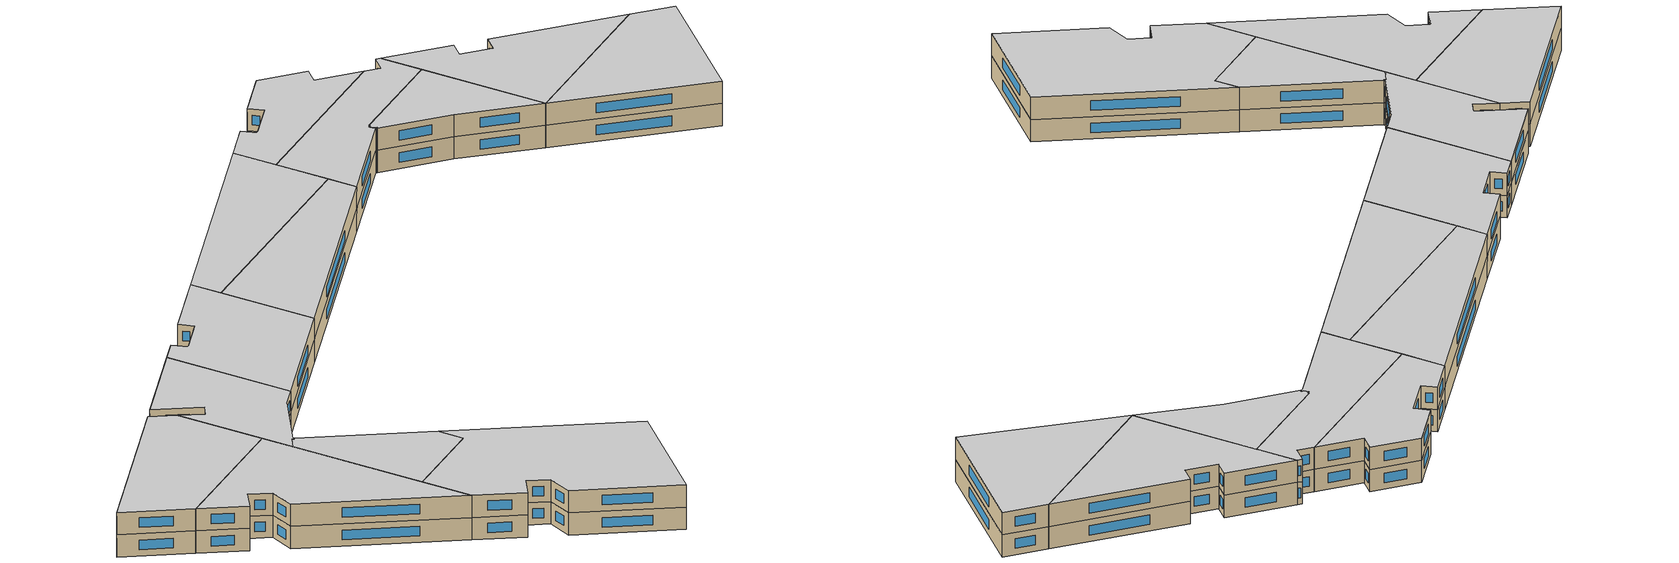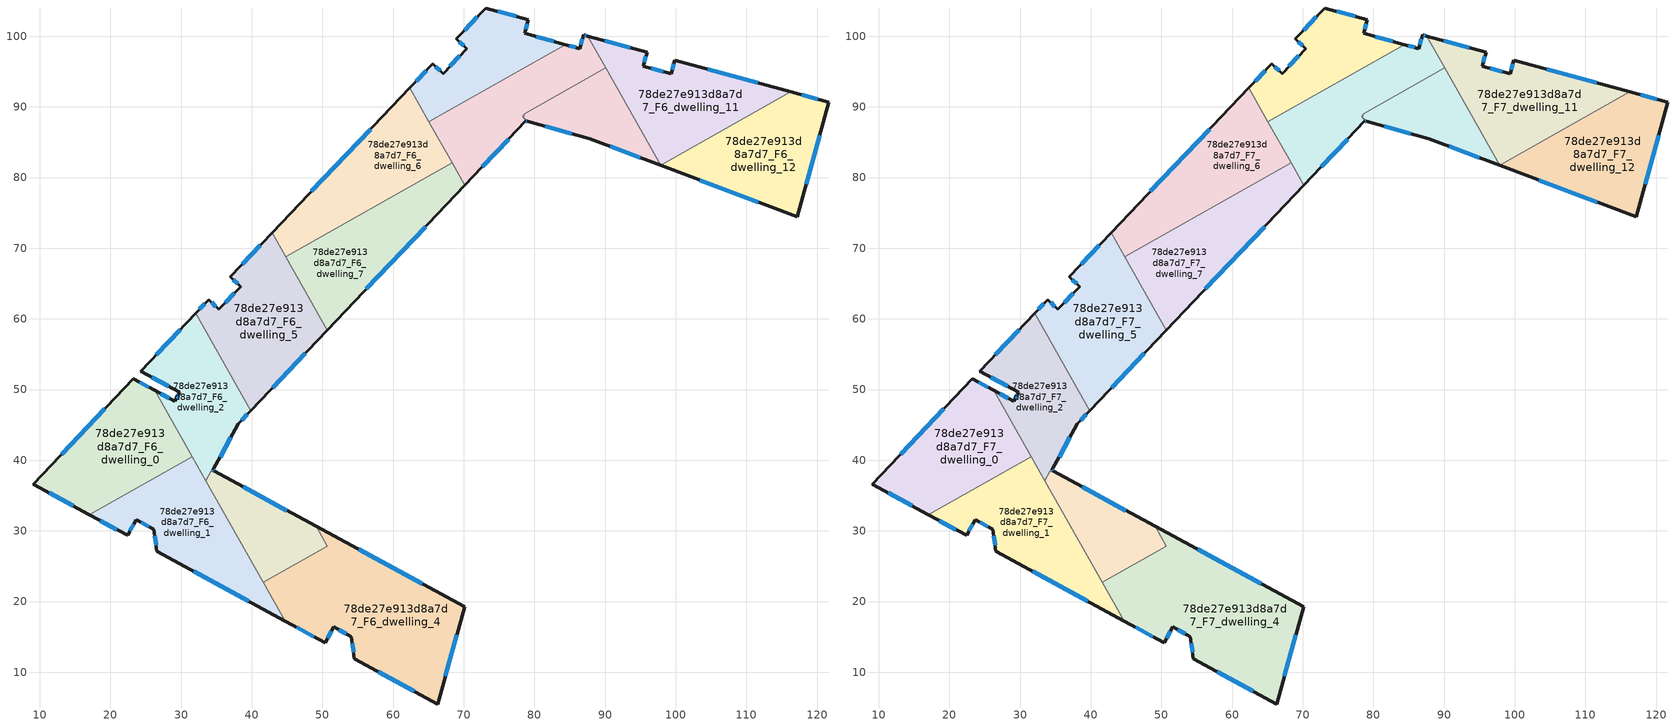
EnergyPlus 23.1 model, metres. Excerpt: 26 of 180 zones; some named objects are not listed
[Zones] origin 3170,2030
78de27e913d8a7d7_F6_dwelling_0
 floor to 78de27e913d8a7d7_F5_dwelling_0 (EU_floor_Construction): 26.29,49.87 31.58,40.51 17.02,32.28 9.08,36.6 23.26,51.52 z18
 wall outside (EU_wall_Construction): 26.29,49.87 23.26,51.52 9.08,36.6 17.02,32.28 z18:21
 wall to 78de27e913d8a7d7_F6_dwelling_1 (EU_wall_Construction): 17.02,32.28 31.58,40.51 z18:21
 wall to 78de27e913d8a7d7_F6_dwelling_2 (EU_wall_Construction): 31.58,40.51 26.29,49.87 z18:21
 window (EU_Window_Construction): 11.35,35.37 14.75,33.52 / 19.21,47.26 13.13,40.86 / 25.42,50.34 24.13,51.05 z18.86:20.14
78de27e913d8a7d7_F6_dwelling_1
 floor to 78de27e913d8a7d7_F5_dwelling_1 (EU_floor_Construction): 31.58,40.51 44.74,17.22 26.58,27.09 26.16,30.2 23.63,31.59 22.42,29.35 17.02,32.28 z18
 wall outside (EU_wall_Construction): 17.02,32.28 22.42,29.35 23.63,31.59 26.16,30.2 26.58,27.09 44.74,17.22 z18:21
 wall to 78de27e913d8a7d7_F6_dwelling_3 (EU_wall_Construction): 41.64,22.71 33.52,37.09 z18:21
 wall to 78de27e913d8a7d7_F6_dwelling_4 (EU_wall_Construction): 44.74,17.22 41.64,22.71 z18:21
 wall to 78de27e913d8a7d7_F6_dwelling_2 (EU_wall_Construction): 33.52,37.09 31.58,40.51 z18:21
 window (EU_Window_Construction): 18.57,31.45 20.88,30.19 / 31.77,24.27 39.56,20.04 / 26.28,29.31 26.46,27.98 / 24.35,31.19 25.44,30.59 / 22.77,29.99 23.29,30.95 z18.86:20.14
78de27e913d8a7d7_F6_dwelling_10
 floor to 78de27e913d8a7d7_F5_dwelling_10 (EU_floor_Construction): 90.08,95.51 97.87,81.73 87.84,85.51 78.97,87.97 79.09,88.09 78.72,88.19 78.33,88.69 78.59,88.84 78.5,88.96 z18
 wall outside (EU_wall_Construction): 78.97,87.97 87.84,85.51 97.87,81.73 z18:21
 wall to 78de27e913d8a7d7_F6_dwelling_9 (EU_wall_Construction): 90.08,95.51 78.5,88.96 78.59,88.84 78.33,88.69 78.72,88.19 79.09,88.09 78.97,87.97 z18:21
 wall to 78de27e913d8a7d7_F6_dwelling_11 (EU_wall_Construction): 97.87,81.73 90.08,95.51 z18:21
 window (EU_Window_Construction): 90.71,84.43 95.01,82.81 / 81.51,87.27 85.31,86.21 z18.86:20.14
78de27e913d8a7d7_F6_dwelling_11
 floor to 78de27e913d8a7d7_F5_dwelling_11 (EU_floor_Construction): 116.28,92.11 97.9,81.72 97.87,81.73 87.53,100.03 95.94,97.71 95.41,95.78 99.34,94.68 99.89,96.63 z18
 wall outside (EU_wall_Construction): 116.28,92.11 99.89,96.63 99.34,94.68 95.41,95.78 95.94,97.71 87.53,100.03 / 97.87,81.73 97.9,81.72 z18:21
 wall to 78de27e913d8a7d7_F6_dwelling_12 (EU_wall_Construction): 97.9,81.72 116.28,92.11 z18:21
 wall to 78de27e913d8a7d7_F6_dwelling_9 (EU_wall_Construction): 87.53,100.03 90.08,95.51 z18:21
 window (EU_Window_Construction): 111.6,93.4 104.57,95.34 / 93.54,98.38 89.93,99.37 / 95.56,96.33 95.79,97.16 / 98.22,95 96.53,95.46 / 99.73,96.07 99.5,95.24 z18.86:20.14
78de27e913d8a7d7_F6_dwelling_12
 floor to 78de27e913d8a7d7_F5_dwelling_12 (EU_floor_Construction): 121.66,90.63 117.21,74.44 97.9,81.72 116.28,92.11 z18
 wall outside (EU_wall_Construction): 97.9,81.72 117.21,74.44 121.66,90.63 116.28,92.11 z18:21
 window (EU_Window_Construction): 120.13,91.05 117.82,91.69 / 118.48,79.07 120.39,86.01 / 103.42,79.64 111.69,76.52 z18.86:20.14
78de27e913d8a7d7_F6_dwelling_2
 floor to 78de27e913d8a7d7_F5_dwelling_2 (EU_floor_Construction): 32.07,60.8 39.86,47.03 38.06,45.14 34.49,38.57 34.63,38.5 34.55,38.37 34.3,38.51 33.52,37.09 26.3,49.87 29.11,48.33 29.82,49.62 24.3,52.62 z18
 wall outside (EU_wall_Construction): 32.07,60.8 24.3,52.62 29.82,49.62 29.11,48.33 26.3,49.87 / 34.63,38.5 34.49,38.57 38.06,45.14 39.86,47.03 z18:21
 wall to 78de27e913d8a7d7_F6_dwelling_5 (EU_wall_Construction): 39.86,47.03 32.07,60.8 z18:21
 wall to 78de27e913d8a7d7_F6_dwelling_3 (EU_wall_Construction): 33.52,37.09 34.3,38.51 34.55,38.37 34.63,38.5 z18:21
 window (EU_Window_Construction): 28.31,48.77 27.1,49.43 / 29.61,49.25 29.31,48.7 / 25.87,51.76 28.24,50.47 / 29.85,58.46 26.52,54.95 / 38.57,45.68 39.34,46.49 / 35.51,40.45 37.04,43.26 / 34.59,38.52 34.53,38.55 z18.86:20.14
78de27e913d8a7d7_F6_dwelling_3
 floor to 78de27e913d8a7d7_F5_dwelling_3 (EU_floor_Construction): 49.13,30.62 50.7,27.84 41.64,22.71 33.52,37.09 34.3,38.51 34.55,38.37 34.63,38.5 z18
 wall outside (EU_wall_Construction): 49.13,30.62 34.63,38.5 z18:21
 wall to 78de27e913d8a7d7_F6_dwelling_4 (EU_wall_Construction): 41.64,22.71 50.7,27.84 49.13,30.62 z18:21
 window (EU_Window_Construction): 44.99,32.87 38.77,36.25 z18.86:20.14
78de27e913d8a7d7_F6_dwelling_4
 floor to 78de27e913d8a7d7_F5_dwelling_4 (EU_floor_Construction): 70.12,19.22 66.34,5.49 54.54,11.9 54.12,15.01 51.59,16.4 50.38,14.16 44.74,17.22 41.64,22.71 50.7,27.84 49.13,30.62 z18
 wall outside (EU_wall_Construction): 44.74,17.22 50.38,14.16 51.59,16.4 54.12,15.01 54.54,11.9 66.34,5.49 70.12,19.22 49.13,30.62 z18:21
 window (EU_Window_Construction): 50.72,14.8 51.24,15.76 / 46.35,16.35 48.77,15.04 / 64.12,22.48 55.13,27.37 / 67.42,9.42 69.04,15.3 / 57.91,10.07 62.97,7.33 / 54.24,14.12 54.42,12.79 / 52.31,16 53.39,15.41 z18.86:20.14
78de27e913d8a7d7_F6_dwelling_5
 floor to 78de27e913d8a7d7_F5_dwelling_5 (EU_floor_Construction): 42.88,72.17 50.67,58.4 39.86,47.03 32.07,60.8 33.9,62.72 35.35,61.33 38.42,64.58 36.98,65.96 z18
 wall outside (EU_wall_Construction): 42.88,72.17 36.98,65.96 38.42,64.58 35.35,61.33 33.9,62.72 32.07,60.8 / 39.86,47.03 50.67,58.4 z18:21
 wall to 78de27e913d8a7d7_F6_dwelling_7 (EU_wall_Construction): 50.67,58.4 44.8,68.78 z18:21
 wall to 78de27e913d8a7d7_F6_dwelling_6 (EU_wall_Construction): 44.8,68.78 42.88,72.17 z18:21
 window (EU_Window_Construction): 37.39,65.56 38.01,64.97 / 41.19,70.39 38.66,67.73 / 42.94,50.28 47.58,55.15 / 33.38,62.17 32.59,61.34 / 34.94,61.73 34.31,62.32 / 37.55,63.65 36.23,62.26 z18.86:20.14
78de27e913d8a7d7_F6_dwelling_6
 floor to 78de27e913d8a7d7_F5_dwelling_6 (EU_floor_Construction): 62.38,92.69 68.36,82.11 44.8,68.78 42.88,72.17 z18
 wall outside (EU_wall_Construction): 62.38,92.69 42.88,72.17 z18:21
 wall to 78de27e913d8a7d7_F6_dwelling_7 (EU_wall_Construction): 44.8,68.78 68.36,82.11 z18:21
 wall to 78de27e913d8a7d7_F6_dwelling_9 (EU_wall_Construction): 68.36,82.11 65.08,87.91 z18:21
 wall to 78de27e913d8a7d7_F6_dwelling_8 (EU_wall_Construction): 65.08,87.91 62.38,92.69 z18:21
 window (EU_Window_Construction): 56.81,86.83 48.45,78.03 z18.86:20.14
78de27e913d8a7d7_F6_dwelling_7
 floor to 78de27e913d8a7d7_F5_dwelling_7 (EU_floor_Construction): 68.36,82.11 70.17,78.92 50.67,58.4 44.8,68.78 z18
 wall outside (EU_wall_Construction): 50.67,58.4 70.17,78.92 z18:21
 wall to 78de27e913d8a7d7_F6_dwelling_9 (EU_wall_Construction): 70.17,78.92 68.36,82.11 z18:21
 window (EU_Window_Construction): 56.24,64.26 64.59,73.05 z18.86:20.14
78de27e913d8a7d7_F6_dwelling_8
 floor to 78de27e913d8a7d7_F5_dwelling_8 (EU_floor_Construction): 84.38,98.82 65.08,87.91 62.38,92.69 65.62,96.1 67.08,94.73 70.43,98.24 68.97,99.62 73.13,104 79.13,102.34 78.61,100.41 z18
 wall outside (EU_wall_Construction): 84.38,98.82 78.61,100.41 79.13,102.34 73.13,104 68.97,99.62 70.43,98.24 67.08,94.73 65.62,96.1 62.38,92.69 z18:21
 wall to 78de27e913d8a7d7_F6_dwelling_9 (EU_wall_Construction): 65.08,87.91 84.38,98.82 z18:21
 window (EU_Window_Construction): 69.47,97.24 68.04,95.73 / 69.39,99.23 70.01,98.64 / 71.94,102.75 70.16,100.87 / 77.41,102.81 74.84,103.52 / 78.76,100.96 78.98,101.79 / 82.73,99.27 80.26,99.95 / 64.7,95.13 63.31,93.66 / 66.67,95.12 66.04,95.71 z18.86:20.14
78de27e913d8a7d7_F6_dwelling_9
 floor to 78de27e913d8a7d7_F5_dwelling_9 (EU_floor_Construction): 87.53,100.03 90.08,95.51 78.5,88.96 78.59,88.84 78.33,88.69 78.72,88.19 79.09,88.09 78.97,87.97 78.81,88.01 70.17,78.92 65.08,87.91 84.38,98.82 86.41,98.26 86.96,100.19 z18
 wall outside (EU_wall_Construction): 70.17,78.92 78.81,88.01 78.97,87.97 / 87.53,100.03 86.96,100.19 86.41,98.26 84.38,98.82 z18:21
 window (EU_Window_Construction): 72.64,81.51 76.34,85.41 / 85.83,98.42 84.96,98.66 / 86.8,99.64 86.57,98.81 / 87.36,100.08 87.12,100.14 / 78.86,88 78.93,87.98 z18.86:20.14
78de27e913d8a7d7_F7_dwelling_0
 floor to 78de27e913d8a7d7_F6_dwelling_0 (EU_floor_Construction): 26.29,49.87 31.58,40.51 17.02,32.28 9.08,36.6 23.26,51.52 z21
 wall outside (EU_wall_Construction): 26.29,49.87 23.26,51.52 9.08,36.6 17.02,32.28 z21:24
 wall to 78de27e913d8a7d7_F7_dwelling_1 (EU_wall_Construction): 17.02,32.28 31.58,40.51 z21:24
 wall to 78de27e913d8a7d7_F7_dwelling_2 (EU_wall_Construction): 31.58,40.51 26.29,49.87 z21:24
 window (EU_Window_Construction): 11.35,35.37 14.75,33.52 / 19.21,47.26 13.13,40.86 / 25.42,50.34 24.13,51.05 z21.86:23.14
 ceiling to 78de27e913d8a7d7_F8_dwelling_0 (EU_floor_Construction): 31.58,40.51 26.29,49.87 23.26,51.52 9.08,36.6 17.02,32.28 z24
78de27e913d8a7d7_F7_dwelling_1
 floor to 78de27e913d8a7d7_F6_dwelling_1 (EU_floor_Construction): 31.58,40.51 44.74,17.22 26.58,27.09 26.16,30.2 23.63,31.59 22.42,29.35 17.02,32.28 z21
 wall outside (EU_wall_Construction): 17.02,32.28 22.42,29.35 23.63,31.59 26.16,30.2 26.58,27.09 44.74,17.22 z21:24
 wall to 78de27e913d8a7d7_F7_dwelling_3 (EU_wall_Construction): 41.64,22.71 33.52,37.09 z21:24
 wall to 78de27e913d8a7d7_F7_dwelling_4 (EU_wall_Construction): 44.74,17.22 41.64,22.71 z21:24
 wall to 78de27e913d8a7d7_F7_dwelling_2 (EU_wall_Construction): 33.52,37.09 31.58,40.51 z21:24
 window (EU_Window_Construction): 18.57,31.45 20.88,30.19 / 31.77,24.27 39.56,20.04 / 26.28,29.31 26.46,27.98 / 24.35,31.19 25.44,30.59 / 22.77,29.99 23.29,30.95 z21.86:23.14
 ceiling to 78de27e913d8a7d7_F8_dwelling_1 (EU_floor_Construction): 44.74,17.22 31.58,40.51 17.02,32.28 22.42,29.35 23.63,31.59 26.16,30.2 26.58,27.09 z24
78de27e913d8a7d7_F7_dwelling_10
 floor to 78de27e913d8a7d7_F6_dwelling_10 (EU_floor_Construction): 90.08,95.51 97.87,81.73 87.84,85.51 78.97,87.97 79.09,88.09 78.72,88.19 78.33,88.69 78.59,88.84 78.5,88.96 z21
 wall outside (EU_wall_Construction): 78.97,87.97 87.84,85.51 97.87,81.73 z21:24
 wall to 78de27e913d8a7d7_F7_dwelling_9 (EU_wall_Construction): 90.08,95.51 78.5,88.96 78.59,88.84 78.33,88.69 78.72,88.19 79.09,88.09 78.97,87.97 z21:24
 wall to 78de27e913d8a7d7_F7_dwelling_11 (EU_wall_Construction): 97.87,81.73 90.08,95.51 z21:24
 window (EU_Window_Construction): 90.71,84.43 95.01,82.81 / 81.51,87.27 85.31,86.21 z21.86:23.14
 ceiling to 78de27e913d8a7d7_F8_dwelling_10 (EU_floor_Construction): 97.87,81.73 90.08,95.51 78.5,88.96 78.59,88.84 78.33,88.69 78.72,88.19 79.09,88.09 78.97,87.97 87.84,85.51 z24
78de27e913d8a7d7_F7_dwelling_11
 floor to 78de27e913d8a7d7_F6_dwelling_11 (EU_floor_Construction): 116.28,92.11 97.9,81.72 97.87,81.73 87.53,100.03 95.94,97.71 95.41,95.78 99.34,94.68 99.89,96.63 z21
 wall outside (EU_wall_Construction): 116.28,92.11 99.89,96.63 99.34,94.68 95.41,95.78 95.94,97.71 87.53,100.03 / 97.87,81.73 97.9,81.72 z21:24
 wall to 78de27e913d8a7d7_F7_dwelling_12 (EU_wall_Construction): 97.9,81.72 116.28,92.11 z21:24
 wall to 78de27e913d8a7d7_F7_dwelling_9 (EU_wall_Construction): 87.53,100.03 90.08,95.51 z21:24
 window (EU_Window_Construction): 111.6,93.4 104.57,95.34 / 93.54,98.38 89.93,99.37 / 95.56,96.33 95.79,97.16 / 98.22,95 96.53,95.46 / 99.73,96.07 99.5,95.24 z21.86:23.14
 ceiling to 78de27e913d8a7d7_F8_dwelling_11 (EU_floor_Construction): 116.28,92.11 99.89,96.63 99.34,94.68 95.41,95.78 95.94,97.71 87.53,100.03 97.87,81.73 97.9,81.72 z24
78de27e913d8a7d7_F7_dwelling_12
 floor to 78de27e913d8a7d7_F6_dwelling_12 (EU_floor_Construction): 121.66,90.63 117.21,74.44 97.9,81.72 116.28,92.11 z21
 wall outside (EU_wall_Construction): 97.9,81.72 117.21,74.44 121.66,90.63 116.28,92.11 z21:24
 window (EU_Window_Construction): 120.13,91.05 117.82,91.69 / 118.48,79.07 120.39,86.01 / 103.42,79.64 111.69,76.52 z21.86:23.14
 ceiling to 78de27e913d8a7d7_F8_dwelling_12 (EU_floor_Construction): 117.21,74.44 121.66,90.63 116.28,92.11 97.9,81.72 z24
78de27e913d8a7d7_F7_dwelling_2
 floor to 78de27e913d8a7d7_F6_dwelling_2 (EU_floor_Construction): 32.07,60.8 39.86,47.03 38.06,45.14 34.49,38.57 34.63,38.5 34.55,38.37 34.3,38.51 33.52,37.09 26.3,49.87 29.11,48.33 29.82,49.62 24.3,52.62 z21
 wall outside (EU_wall_Construction): 32.07,60.8 24.3,52.62 29.82,49.62 29.11,48.33 26.3,49.87 / 34.63,38.5 34.49,38.57 38.06,45.14 39.86,47.03 z21:24
 wall to 78de27e913d8a7d7_F7_dwelling_5 (EU_wall_Construction): 39.86,47.03 32.07,60.8 z21:24
 wall to 78de27e913d8a7d7_F7_dwelling_3 (EU_wall_Construction): 33.52,37.09 34.3,38.51 34.55,38.37 34.63,38.5 z21:24
 window (EU_Window_Construction): 28.31,48.77 27.1,49.43 / 29.61,49.25 29.31,48.7 / 25.87,51.76 28.24,50.47 / 29.85,58.46 26.52,54.95 / 38.57,45.68 39.34,46.49 / 35.51,40.45 37.04,43.26 / 34.59,38.52 34.53,38.55 z21.86:23.14
 ceiling to 78de27e913d8a7d7_F8_dwelling_2 (EU_floor_Construction): 34.63,38.5 34.49,38.57 38.06,45.14 39.86,47.03 32.07,60.8 24.3,52.62 29.82,49.62 29.11,48.33 26.3,49.87 33.52,37.09 34.3,38.51 34.55,38.37 z24
78de27e913d8a7d7_F7_dwelling_3
 floor to 78de27e913d8a7d7_F6_dwelling_3 (EU_floor_Construction): 49.13,30.62 50.7,27.84 41.64,22.71 33.52,37.09 34.3,38.51 34.55,38.37 34.63,38.5 z21
 wall outside (EU_wall_Construction): 49.13,30.62 34.63,38.5 z21:24
 wall to 78de27e913d8a7d7_F7_dwelling_4 (EU_wall_Construction): 41.64,22.71 50.7,27.84 49.13,30.62 z21:24
 window (EU_Window_Construction): 44.99,32.87 38.77,36.25 z21.86:23.14
 ceiling to 78de27e913d8a7d7_F8_dwelling_3 (EU_floor_Construction): 50.7,27.84 49.13,30.62 34.63,38.5 34.55,38.37 34.3,38.51 33.52,37.09 41.64,22.71 z24
78de27e913d8a7d7_F7_dwelling_4
 floor to 78de27e913d8a7d7_F6_dwelling_4 (EU_floor_Construction): 70.12,19.22 66.34,5.49 54.54,11.9 54.12,15.01 51.59,16.4 50.38,14.16 44.74,17.22 41.64,22.71 50.7,27.84 49.13,30.62 z21
 wall outside (EU_wall_Construction): 44.74,17.22 50.38,14.16 51.59,16.4 54.12,15.01 54.54,11.9 66.34,5.49 70.12,19.22 49.13,30.62 z21:24
 window (EU_Window_Construction): 50.72,14.8 51.24,15.76 / 46.35,16.35 48.77,15.04 / 64.12,22.48 55.13,27.37 / 67.42,9.42 69.04,15.3 / 57.91,10.07 62.97,7.33 / 54.24,14.12 54.42,12.79 / 52.31,16 53.39,15.41 z21.86:23.14
 ceiling to 78de27e913d8a7d7_F8_dwelling_4 (EU_floor_Construction): 66.34,5.49 70.12,19.22 49.13,30.62 50.7,27.84 41.64,22.71 44.74,17.22 50.38,14.16 51.59,16.4 54.12,15.01 54.54,11.9 z24
78de27e913d8a7d7_F7_dwelling_5
 floor to 78de27e913d8a7d7_F6_dwelling_5 (EU_floor_Construction): 42.88,72.17 50.67,58.4 39.86,47.03 32.07,60.8 33.9,62.72 35.35,61.33 38.42,64.58 36.98,65.96 z21
 wall outside (EU_wall_Construction): 42.88,72.17 36.98,65.96 38.42,64.58 35.35,61.33 33.9,62.72 32.07,60.8 / 39.86,47.03 50.67,58.4 z21:24
 wall to 78de27e913d8a7d7_F7_dwelling_7 (EU_wall_Construction): 50.67,58.4 44.8,68.78 z21:24
 wall to 78de27e913d8a7d7_F7_dwelling_6 (EU_wall_Construction): 44.8,68.78 42.88,72.17 z21:24
 window (EU_Window_Construction): 37.39,65.56 38.01,64.97 / 41.19,70.39 38.66,67.73 / 42.94,50.28 47.58,55.15 / 33.38,62.17 32.59,61.34 / 34.94,61.73 34.31,62.32 / 37.55,63.65 36.23,62.26 z21.86:23.14
 ceiling to 78de27e913d8a7d7_F8_dwelling_5 (EU_floor_Construction): 39.86,47.03 50.67,58.4 42.88,72.17 36.98,65.96 38.42,64.58 35.35,61.33 33.9,62.72 32.07,60.8 z24
78de27e913d8a7d7_F7_dwelling_6
 floor to 78de27e913d8a7d7_F6_dwelling_6 (EU_floor_Construction): 62.38,92.69 68.36,82.11 44.8,68.78 42.88,72.17 z21
 wall outside (EU_wall_Construction): 62.38,92.69 42.88,72.17 z21:24
 wall to 78de27e913d8a7d7_F7_dwelling_7 (EU_wall_Construction): 44.8,68.78 68.36,82.11 z21:24
 wall to 78de27e913d8a7d7_F7_dwelling_9 (EU_wall_Construction): 68.36,82.11 65.08,87.91 z21:24
 wall to 78de27e913d8a7d7_F7_dwelling_8 (EU_wall_Construction): 65.08,87.91 62.38,92.69 z21:24
 window (EU_Window_Construction): 56.81,86.83 48.45,78.03 z21.86:23.14
 ceiling to 78de27e913d8a7d7_F8_dwelling_6 (EU_floor_Construction): 68.36,82.11 62.38,92.69 42.88,72.17 44.8,68.78 z24
78de27e913d8a7d7_F7_dwelling_7
 floor to 78de27e913d8a7d7_F6_dwelling_7 (EU_floor_Construction): 68.36,82.11 70.17,78.92 50.67,58.4 44.8,68.78 z21
 wall outside (EU_wall_Construction): 50.67,58.4 70.17,78.92 z21:24
 wall to 78de27e913d8a7d7_F7_dwelling_9 (EU_wall_Construction): 70.17,78.92 68.36,82.11 z21:24
 window (EU_Window_Construction): 56.24,64.26 64.59,73.05 z21.86:23.14
 ceiling to 78de27e913d8a7d7_F8_dwelling_7 (EU_floor_Construction): 50.67,58.4 70.17,78.92 68.36,82.11 44.8,68.78 z24
78de27e913d8a7d7_F7_dwelling_8
 floor to 78de27e913d8a7d7_F6_dwelling_8 (EU_floor_Construction): 84.38,98.82 65.08,87.91 62.38,92.69 65.62,96.1 67.08,94.73 70.43,98.24 68.97,99.62 73.13,104 79.13,102.34 78.61,100.41 z21
 wall outside (EU_wall_Construction): 84.38,98.82 78.61,100.41 79.13,102.34 73.13,104 68.97,99.62 70.43,98.24 67.08,94.73 65.62,96.1 62.38,92.69 z21:24
 wall to 78de27e913d8a7d7_F7_dwelling_9 (EU_wall_Construction): 65.08,87.91 84.38,98.82 z21:24
 window (EU_Window_Construction): 69.47,97.24 68.04,95.73 / 69.39,99.23 70.01,98.64 / 71.94,102.75 70.16,100.87 / 77.41,102.81 74.84,103.52 / 78.76,100.96 78.98,101.79 / 82.73,99.27 80.26,99.95 / 64.7,95.13 63.31,93.66 / 66.67,95.12 66.04,95.71 z21.86:23.14
 ceiling to 78de27e913d8a7d7_F8_dwelling_8 (EU_floor_Construction): 84.38,98.82 78.61,100.41 79.13,102.34 73.13,104 68.97,99.62 70.43,98.24 67.08,94.73 65.62,96.1 62.38,92.69 65.08,87.91 z24
78de27e913d8a7d7_F7_dwelling_9
 floor to 78de27e913d8a7d7_F6_dwelling_9 (EU_floor_Construction): 87.53,100.03 90.08,95.51 78.5,88.96 78.59,88.84 78.33,88.69 78.72,88.19 79.09,88.09 78.97,87.97 78.81,88.01 70.17,78.92 65.08,87.91 84.38,98.82 86.41,98.26 86.96,100.19 z21
 wall outside (EU_wall_Construction): 70.17,78.92 78.81,88.01 78.97,87.97 / 87.53,100.03 86.96,100.19 86.41,98.26 84.38,98.82 z21:24
 window (EU_Window_Construction): 72.64,81.51 76.34,85.41 / 85.83,98.42 84.96,98.66 / 86.8,99.64 86.57,98.81 / 87.36,100.08 87.12,100.14 / 78.86,88 78.93,87.98 z21.86:23.14
 ceiling to 78de27e913d8a7d7_F8_dwelling_9 (EU_floor_Construction): 79.09,88.09 78.72,88.19 78.33,88.69 78.59,88.84 78.5,88.96 90.08,95.51 87.53,100.03 86.96,100.19 86.41,98.26 84.38,98.82 65.08,87.91 70.17,78.92 78.81,88.01 78.97,87.97 z24
[Building]
EU S2 Campaign: North Axis=0; Terrain=City; Solar Distribution=FullExterior
[Site:Location]
Helsinki-Vantaa.AP: Latitude=60.317; Longitude=24.963; Time Zone=2; Elevation=54.6
[SizingPeriod:WeatherFileDays]
AnnualSizingPeriod: Begin Month=1; Begin Day of Month=1; End Month=12; End Day of Month=31; Day of Week for Start Day=Monday; Use Weather File Daylight Saving Period=No; Use Weather File Rain and Snow Indicators=No
[MATERIAL]
EU_InternalMass_Material: Roughness=MediumRough; Thickness=0.1; Conductivity=1; Density=1800; Specific Heat=900; Thermal Absorptance=0.9; Solar Absorptance=0.7; Visible Absorptance=0.7
[MATERIAL:NOMASS] Roughness=MediumRough; Thermal Absorptance=0.9; Solar Absorptance=0.7; Visible Absorptance=0.7
Name | Thermal Resistance
EU_wall_NoMass | 5.91765
EU_floor_NoMass | 6.2875
[WINDOWMATERIAL:SIMPLEGLAZINGSYSTEM]
EU_Window_SimpleGlazing: UFactor=0.994035; Solar Heat Gain Coefficient=0.7; Visible Transmittance=0.7
[CONSTRUCTION]
EU_wall_Construction: EU_wall_NoMass
EU_floor_Construction: EU_floor_NoMass
EU_Window_Construction: EU_Window_SimpleGlazing
EU_InternalMass_Construction: EU_InternalMass_Material
[ZONE] Type=1; Multiplier=1; Ceiling Height=autocalculate; Floor Area=autocalculate; Part of Total Floor Area=Yes
Name | Volume
78de27e913d8a7d7_F6_dwelling_0; 78de27e913d8a7d7_F7_dwelling_0 | 642.089
78de27e913d8a7d7_F6_dwelling_1; 78de27e913d8a7d7_F7_dwelling_1 | 642.134
78de27e913d8a7d7_F6_dwelling_10; 78de27e913d8a7d7_F7_dwelling_10 | 326.811
78de27e913d8a7d7_F6_dwelling_11; 78de27e913d8a7d7_F7_dwelling_11 | 642.327
78de27e913d8a7d7_F6_dwelling_12; 78de27e913d8a7d7_F7_dwelling_12 | 642.324
78de27e913d8a7d7_F6_dwelling_2; 78de27e913d8a7d7_F7_dwelling_2 | 504.486
78de27e913d8a7d7_F6_dwelling_3; 78de27e913d8a7d7_F7_dwelling_3 | 352.255
78de27e913d8a7d7_F6_dwelling_4; 78de27e913d8a7d7_F7_dwelling_4 | 1027.63
78de27e913d8a7d7_F6_dwelling_5; 78de27e913d8a7d7_F7_dwelling_5 | 685.227
78de27e913d8a7d7_F6_dwelling_6; 78de27e913d8a7d7_F7_dwelling_6 | 651.575
78de27e913d8a7d7_F6_dwelling_7; 78de27e913d8a7d7_F7_dwelling_7 | 633.099
78de27e913d8a7d7_F6_dwelling_8; 78de27e913d8a7d7_F7_dwelling_8 | 428.22
78de27e913d8a7d7_F6_dwelling_9; 78de27e913d8a7d7_F7_dwelling_9 | 529.62
[INTERNALMASS] Construction=EU_InternalMass_Construction
Name | Zone or ZoneList | Surface Area
78de27e913d8a7d7_F6_dwelling_0_EU_InternalMass | 78de27e913d8a7d7_F6_dwelling_0 | 214.029
78de27e913d8a7d7_F6_dwelling_1_EU_InternalMass | 78de27e913d8a7d7_F6_dwelling_1 | 214.045
78de27e913d8a7d7_F6_dwelling_2_EU_InternalMass | 78de27e913d8a7d7_F6_dwelling_2 | 168.195
78de27e913d8a7d7_F6_dwelling_3_EU_InternalMass | 78de27e913d8a7d7_F6_dwelling_3 | 117.441
78de27e913d8a7d7_F6_dwelling_4_EU_InternalMass | 78de27e913d8a7d7_F6_dwelling_4 | 342.542
78de27e913d8a7d7_F6_dwelling_5_EU_InternalMass | 78de27e913d8a7d7_F6_dwelling_5 | 228.415
78de27e913d8a7d7_F6_dwelling_6_EU_InternalMass | 78de27e913d8a7d7_F6_dwelling_6 | 217.192
78de27e913d8a7d7_F6_dwelling_7_EU_InternalMass | 78de27e913d8a7d7_F6_dwelling_7 | 211.033
78de27e913d8a7d7_F6_dwelling_8_EU_InternalMass | 78de27e913d8a7d7_F6_dwelling_8 | 142.74
78de27e913d8a7d7_F6_dwelling_9_EU_InternalMass | 78de27e913d8a7d7_F6_dwelling_9 | 176.543
78de27e913d8a7d7_F6_dwelling_10_EU_InternalMass | 78de27e913d8a7d7_F6_dwelling_10 | 108.937
78de27e913d8a7d7_F6_dwelling_11_EU_InternalMass | 78de27e913d8a7d7_F6_dwelling_11 | 214.108
78de27e913d8a7d7_F6_dwelling_12_EU_InternalMass | 78de27e913d8a7d7_F6_dwelling_12 | 214.108
78de27e913d8a7d7_F7_dwelling_0_EU_InternalMass | 78de27e913d8a7d7_F7_dwelling_0 | 214.029
78de27e913d8a7d7_F7_dwelling_1_EU_InternalMass | 78de27e913d8a7d7_F7_dwelling_1 | 214.045
78de27e913d8a7d7_F7_dwelling_2_EU_InternalMass | 78de27e913d8a7d7_F7_dwelling_2 | 168.195
78de27e913d8a7d7_F7_dwelling_3_EU_InternalMass | 78de27e913d8a7d7_F7_dwelling_3 | 117.441
78de27e913d8a7d7_F7_dwelling_4_EU_InternalMass | 78de27e913d8a7d7_F7_dwelling_4 | 342.542
78de27e913d8a7d7_F7_dwelling_5_EU_InternalMass | 78de27e913d8a7d7_F7_dwelling_5 | 228.415
78de27e913d8a7d7_F7_dwelling_6_EU_InternalMass | 78de27e913d8a7d7_F7_dwelling_6 | 217.192
78de27e913d8a7d7_F7_dwelling_7_EU_InternalMass | 78de27e913d8a7d7_F7_dwelling_7 | 211.033
78de27e913d8a7d7_F7_dwelling_8_EU_InternalMass | 78de27e913d8a7d7_F7_dwelling_8 | 142.74
78de27e913d8a7d7_F7_dwelling_9_EU_InternalMass | 78de27e913d8a7d7_F7_dwelling_9 | 176.543
78de27e913d8a7d7_F7_dwelling_10_EU_InternalMass | 78de27e913d8a7d7_F7_dwelling_10 | 108.937
78de27e913d8a7d7_F7_dwelling_11_EU_InternalMass | 78de27e913d8a7d7_F7_dwelling_11 | 214.108
78de27e913d8a7d7_F7_dwelling_12_EU_InternalMass | 78de27e913d8a7d7_F7_dwelling_12 | 214.108
[OTHEREQUIPMENT] Fuel Type=Electricity; Design Level Calculation Method=Watts/Area; Power per Zone Floor Area=1; Fraction Latent=0; Fraction Radiant=0; Fraction Lost=0; Carbon Dioxide Generation Rate=0; EndUse Subcategory=EU_Step8_InternalGains
Name | Zone or ZoneList or Space or SpaceList | Schedule
EU_Step8_InternalGain_78de27e913d8a7d7_F6_dwelling_0_f000 | 78de27e913d8a7d7_F6_dwelling_0 | EU_Step8_GainSchedule_78de27e913d8a7d7_F6_dwelling_0_f000
EU_Step8_InternalGain_78de27e913d8a7d7_F6_dwelling_1_f000 | 78de27e913d8a7d7_F6_dwelling_1 | EU_Step8_GainSchedule_78de27e913d8a7d7_F6_dwelling_1_f000
EU_Step8_InternalGain_78de27e913d8a7d7_F6_dwelling_2_f000 | 78de27e913d8a7d7_F6_dwelling_2 | EU_Step8_GainSchedule_78de27e913d8a7d7_F6_dwelling_2_f000
EU_Step8_InternalGain_78de27e913d8a7d7_F6_dwelling_3_f000 | 78de27e913d8a7d7_F6_dwelling_3 | EU_Step8_GainSchedule_78de27e913d8a7d7_F6_dwelling_3_f000
EU_Step8_InternalGain_78de27e913d8a7d7_F6_dwelling_4_f000 | 78de27e913d8a7d7_F6_dwelling_4 | EU_Step8_GainSchedule_78de27e913d8a7d7_F6_dwelling_4_f000
EU_Step8_InternalGain_78de27e913d8a7d7_F6_dwelling_5_f000 | 78de27e913d8a7d7_F6_dwelling_5 | EU_Step8_GainSchedule_78de27e913d8a7d7_F6_dwelling_5_f000
EU_Step8_InternalGain_78de27e913d8a7d7_F6_dwelling_6_f000 | 78de27e913d8a7d7_F6_dwelling_6 | EU_Step8_GainSchedule_78de27e913d8a7d7_F6_dwelling_6_f000
EU_Step8_InternalGain_78de27e913d8a7d7_F6_dwelling_7_f000 | 78de27e913d8a7d7_F6_dwelling_7 | EU_Step8_GainSchedule_78de27e913d8a7d7_F6_dwelling_7_f000
EU_Step8_InternalGain_78de27e913d8a7d7_F6_dwelling_8_f000 | 78de27e913d8a7d7_F6_dwelling_8 | EU_Step8_GainSchedule_78de27e913d8a7d7_F6_dwelling_8_f000
EU_Step8_InternalGain_78de27e913d8a7d7_F6_dwelling_9_f000 | 78de27e913d8a7d7_F6_dwelling_9 | EU_Step8_GainSchedule_78de27e913d8a7d7_F6_dwelling_9_f000
EU_Step8_InternalGain_78de27e913d8a7d7_F6_dwelling_10_f000 | 78de27e913d8a7d7_F6_dwelling_10 | EU_Step8_GainSchedule_78de27e913d8a7d7_F6_dwelling_10_f000
EU_Step8_InternalGain_78de27e913d8a7d7_F6_dwelling_11_f000 | 78de27e913d8a7d7_F6_dwelling_11 | EU_Step8_GainSchedule_78de27e913d8a7d7_F6_dwelling_11_f000
EU_Step8_InternalGain_78de27e913d8a7d7_F6_dwelling_12_f000 | 78de27e913d8a7d7_F6_dwelling_12 | EU_Step8_GainSchedule_78de27e913d8a7d7_F6_dwelling_12_f000
EU_Step8_InternalGain_78de27e913d8a7d7_F7_dwelling_0_f000 | 78de27e913d8a7d7_F7_dwelling_0 | EU_Step8_GainSchedule_78de27e913d8a7d7_F7_dwelling_0_f000
EU_Step8_InternalGain_78de27e913d8a7d7_F7_dwelling_1_f000 | 78de27e913d8a7d7_F7_dwelling_1 | EU_Step8_GainSchedule_78de27e913d8a7d7_F7_dwelling_1_f000
EU_Step8_InternalGain_78de27e913d8a7d7_F7_dwelling_2_f000 | 78de27e913d8a7d7_F7_dwelling_2 | EU_Step8_GainSchedule_78de27e913d8a7d7_F7_dwelling_2_f000
EU_Step8_InternalGain_78de27e913d8a7d7_F7_dwelling_3_f000 | 78de27e913d8a7d7_F7_dwelling_3 | EU_Step8_GainSchedule_78de27e913d8a7d7_F7_dwelling_3_f000
EU_Step8_InternalGain_78de27e913d8a7d7_F7_dwelling_4_f000 | 78de27e913d8a7d7_F7_dwelling_4 | EU_Step8_GainSchedule_78de27e913d8a7d7_F7_dwelling_4_f000
EU_Step8_InternalGain_78de27e913d8a7d7_F7_dwelling_5_f000 | 78de27e913d8a7d7_F7_dwelling_5 | EU_Step8_GainSchedule_78de27e913d8a7d7_F7_dwelling_5_f000
EU_Step8_InternalGain_78de27e913d8a7d7_F7_dwelling_6_f000 | 78de27e913d8a7d7_F7_dwelling_6 | EU_Step8_GainSchedule_78de27e913d8a7d7_F7_dwelling_6_f000
EU_Step8_InternalGain_78de27e913d8a7d7_F7_dwelling_7_f000 | 78de27e913d8a7d7_F7_dwelling_7 | EU_Step8_GainSchedule_78de27e913d8a7d7_F7_dwelling_7_f000
EU_Step8_InternalGain_78de27e913d8a7d7_F7_dwelling_8_f000 | 78de27e913d8a7d7_F7_dwelling_8 | EU_Step8_GainSchedule_78de27e913d8a7d7_F7_dwelling_8_f000
EU_Step8_InternalGain_78de27e913d8a7d7_F7_dwelling_9_f000 | 78de27e913d8a7d7_F7_dwelling_9 | EU_Step8_GainSchedule_78de27e913d8a7d7_F7_dwelling_9_f000
EU_Step8_InternalGain_78de27e913d8a7d7_F7_dwelling_10_f000 | 78de27e913d8a7d7_F7_dwelling_10 | EU_Step8_GainSchedule_78de27e913d8a7d7_F7_dwelling_10_f000
EU_Step8_InternalGain_78de27e913d8a7d7_F7_dwelling_11_f000 | 78de27e913d8a7d7_F7_dwelling_11 | EU_Step8_GainSchedule_78de27e913d8a7d7_F7_dwelling_11_f000
EU_Step8_InternalGain_78de27e913d8a7d7_F7_dwelling_12_f000 | 78de27e913d8a7d7_F7_dwelling_12 | EU_Step8_GainSchedule_78de27e913d8a7d7_F7_dwelling_12_f000
[ZONEVENTILATION:DESIGNFLOWRATE] Schedule=EU_AlwaysOn; Design Flow Rate Calculation Method=AirChanges/Hour; Air Changes per Hour=0.596421; Ventilation Type=Natural; Fan Pressure Rise=0; Fan Total Efficiency=1; Constant Term Coefficient=1; Temperature Term Coefficient=0; Velocity Term Coefficient=0; Velocity Squared Term Coefficient=0; Minimum Indoor Temperature=-100; Maximum Indoor Temperature=100; Delta Temperature=-100; Minimum Outdoor Temperature=-100; Maximum Outdoor Temperature=100; Maximum Wind Speed=40
Name | Zone or ZoneList or Space or SpaceList
EU_ConstantAir_78de27e913d8a7d7_F6_dwelling_0 | 78de27e913d8a7d7_F6_dwelling_0
EU_ConstantAir_78de27e913d8a7d7_F6_dwelling_1 | 78de27e913d8a7d7_F6_dwelling_1
EU_ConstantAir_78de27e913d8a7d7_F6_dwelling_2 | 78de27e913d8a7d7_F6_dwelling_2
EU_ConstantAir_78de27e913d8a7d7_F6_dwelling_3 | 78de27e913d8a7d7_F6_dwelling_3
EU_ConstantAir_78de27e913d8a7d7_F6_dwelling_4 | 78de27e913d8a7d7_F6_dwelling_4
EU_ConstantAir_78de27e913d8a7d7_F6_dwelling_5 | 78de27e913d8a7d7_F6_dwelling_5
EU_ConstantAir_78de27e913d8a7d7_F6_dwelling_6 | 78de27e913d8a7d7_F6_dwelling_6
EU_ConstantAir_78de27e913d8a7d7_F6_dwelling_7 | 78de27e913d8a7d7_F6_dwelling_7
EU_ConstantAir_78de27e913d8a7d7_F6_dwelling_8 | 78de27e913d8a7d7_F6_dwelling_8
EU_ConstantAir_78de27e913d8a7d7_F6_dwelling_9 | 78de27e913d8a7d7_F6_dwelling_9
EU_ConstantAir_78de27e913d8a7d7_F6_dwelling_10 | 78de27e913d8a7d7_F6_dwelling_10
EU_ConstantAir_78de27e913d8a7d7_F6_dwelling_11 | 78de27e913d8a7d7_F6_dwelling_11
EU_ConstantAir_78de27e913d8a7d7_F6_dwelling_12 | 78de27e913d8a7d7_F6_dwelling_12
EU_ConstantAir_78de27e913d8a7d7_F7_dwelling_0 | 78de27e913d8a7d7_F7_dwelling_0
EU_ConstantAir_78de27e913d8a7d7_F7_dwelling_1 | 78de27e913d8a7d7_F7_dwelling_1
EU_ConstantAir_78de27e913d8a7d7_F7_dwelling_2 | 78de27e913d8a7d7_F7_dwelling_2
EU_ConstantAir_78de27e913d8a7d7_F7_dwelling_3 | 78de27e913d8a7d7_F7_dwelling_3
EU_ConstantAir_78de27e913d8a7d7_F7_dwelling_4 | 78de27e913d8a7d7_F7_dwelling_4
EU_ConstantAir_78de27e913d8a7d7_F7_dwelling_5 | 78de27e913d8a7d7_F7_dwelling_5
EU_ConstantAir_78de27e913d8a7d7_F7_dwelling_6 | 78de27e913d8a7d7_F7_dwelling_6
EU_ConstantAir_78de27e913d8a7d7_F7_dwelling_7 | 78de27e913d8a7d7_F7_dwelling_7
EU_ConstantAir_78de27e913d8a7d7_F7_dwelling_8 | 78de27e913d8a7d7_F7_dwelling_8
EU_ConstantAir_78de27e913d8a7d7_F7_dwelling_9 | 78de27e913d8a7d7_F7_dwelling_9
EU_ConstantAir_78de27e913d8a7d7_F7_dwelling_10 | 78de27e913d8a7d7_F7_dwelling_10
EU_ConstantAir_78de27e913d8a7d7_F7_dwelling_11 | 78de27e913d8a7d7_F7_dwelling_11
EU_ConstantAir_78de27e913d8a7d7_F7_dwelling_12 | 78de27e913d8a7d7_F7_dwelling_12
[HVACTEMPLATE:ZONE:IDEALLOADSAIRSYSTEM] System Availability Schedule=EU_AlwaysOn; Maximum Heating Supply Air Temperature=50; Minimum Cooling Supply Air Temperature=13; Maximum Heating Supply Air Humidity Ratio=0.0156; Minimum Cooling Supply Air Humidity Ratio=0.0077; Heating Limit=NoLimit; Cooling Limit=NoLimit; Heating Availability Schedule=EU_AlwaysOn; Cooling Availability Schedule=EU_CoolingOff; Dehumidification Control Type=ConstantSensibleHeatRatio; Cooling Sensible Heat Ratio=0.7; Dehumidification Setpoint=60; Humidification Control Type=None; Humidification Setpoint=30; Outdoor Air Method=None; Outdoor Air Flow Rate per Person=0.00944; Outdoor Air Flow Rate per Zone Floor Area=0; Outdoor Air Flow Rate per Zone=0; Demand Controlled Ventilation Type=None; Outdoor Air Economizer Type=NoEconomizer; Heat Recovery Type=None; Sensible Heat Recovery Effectiveness=0.7; Latent Heat Recovery Effectiveness=0.65
Name | Template Thermostat
78de27e913d8a7d7_F6_dwelling_0 | EU_HeatOnly_78de27e913d8a7d7_F6_dwelling_0
78de27e913d8a7d7_F6_dwelling_1 | EU_HeatOnly_78de27e913d8a7d7_F6_dwelling_1
78de27e913d8a7d7_F6_dwelling_2 | EU_HeatOnly_78de27e913d8a7d7_F6_dwelling_2
78de27e913d8a7d7_F6_dwelling_3 | EU_HeatOnly_78de27e913d8a7d7_F6_dwelling_3
78de27e913d8a7d7_F6_dwelling_4 | EU_HeatOnly_78de27e913d8a7d7_F6_dwelling_4
78de27e913d8a7d7_F6_dwelling_5 | EU_HeatOnly_78de27e913d8a7d7_F6_dwelling_5
78de27e913d8a7d7_F6_dwelling_6 | EU_HeatOnly_78de27e913d8a7d7_F6_dwelling_6
78de27e913d8a7d7_F6_dwelling_7 | EU_HeatOnly_78de27e913d8a7d7_F6_dwelling_7
78de27e913d8a7d7_F6_dwelling_8 | EU_HeatOnly_78de27e913d8a7d7_F6_dwelling_8
78de27e913d8a7d7_F6_dwelling_9 | EU_HeatOnly_78de27e913d8a7d7_F6_dwelling_9
78de27e913d8a7d7_F6_dwelling_10 | EU_HeatOnly_78de27e913d8a7d7_F6_dwelling_10
78de27e913d8a7d7_F6_dwelling_11 | EU_HeatOnly_78de27e913d8a7d7_F6_dwelling_11
78de27e913d8a7d7_F6_dwelling_12 | EU_HeatOnly_78de27e913d8a7d7_F6_dwelling_12
78de27e913d8a7d7_F7_dwelling_0 | EU_HeatOnly_78de27e913d8a7d7_F7_dwelling_0
78de27e913d8a7d7_F7_dwelling_1 | EU_HeatOnly_78de27e913d8a7d7_F7_dwelling_1
78de27e913d8a7d7_F7_dwelling_2 | EU_HeatOnly_78de27e913d8a7d7_F7_dwelling_2
78de27e913d8a7d7_F7_dwelling_3 | EU_HeatOnly_78de27e913d8a7d7_F7_dwelling_3
78de27e913d8a7d7_F7_dwelling_4 | EU_HeatOnly_78de27e913d8a7d7_F7_dwelling_4
78de27e913d8a7d7_F7_dwelling_5 | EU_HeatOnly_78de27e913d8a7d7_F7_dwelling_5
78de27e913d8a7d7_F7_dwelling_6 | EU_HeatOnly_78de27e913d8a7d7_F7_dwelling_6
78de27e913d8a7d7_F7_dwelling_7 | EU_HeatOnly_78de27e913d8a7d7_F7_dwelling_7
78de27e913d8a7d7_F7_dwelling_8 | EU_HeatOnly_78de27e913d8a7d7_F7_dwelling_8
78de27e913d8a7d7_F7_dwelling_9 | EU_HeatOnly_78de27e913d8a7d7_F7_dwelling_9
78de27e913d8a7d7_F7_dwelling_10 | EU_HeatOnly_78de27e913d8a7d7_F7_dwelling_10
78de27e913d8a7d7_F7_dwelling_11 | EU_HeatOnly_78de27e913d8a7d7_F7_dwelling_11
78de27e913d8a7d7_F7_dwelling_12 | EU_HeatOnly_78de27e913d8a7d7_F7_dwelling_12
[SIZING:ZONE] Zone Cooling Design Supply Air Temperature Input Method=SupplyAirTemperature; Zone Cooling Design Supply Air Temperature=13; Zone Heating Design Supply Air Temperature Input Method=SupplyAirTemperature; Zone Heating Design Supply Air Temperature=50; Zone Cooling Design Supply Air Humidity Ratio=0.008; Zone Heating Design Supply Air Humidity Ratio=0.008; Cooling Design Air Flow Method=DesignDay; Cooling Design Air Flow Rate=0; Cooling Minimum Air Flow per Zone Floor Area=0.000762; Cooling Minimum Air Flow=0; Cooling Minimum Air Flow Fraction=0.2; Heating Design Air Flow Method=DesignDay; Heating Design Air Flow Rate=0; Heating Maximum Air Flow per Zone Floor Area=0.002032; Heating Maximum Air Flow=0.141576; Heating Maximum Air Flow Fraction=0.3; Account for Dedicated Outdoor Air System=No; Dedicated Outdoor Air System Control Strategy=NeutralSupplyAir; Dedicated Outdoor Air Low Setpoint Temperature for Design=autosize; Dedicated Outdoor Air High Setpoint Temperature for Design=autosize; Zone Load Sizing Method=Sensible Load Only No Latent Load; Zone Latent Cooling Design Supply Air Humidity Ratio Input Method=HumidityRatioDifference; Zone Cooling Design Supply Air Humidity Ratio Difference=0.005; Zone Latent Heating Design Supply Air Humidity Ratio Input Method=HumidityRatioDifference; Zone Humidification Design Supply Air Humidity Ratio Difference=0.005
78de27e913d8a7d7_F6_dwelling_0; 78de27e913d8a7d7_F6_dwelling_1; 78de27e913d8a7d7_F6_dwelling_2; 78de27e913d8a7d7_F6_dwelling_3; 78de27e913d8a7d7_F6_dwelling_4; 78de27e913d8a7d7_F6_dwelling_5; 78de27e913d8a7d7_F6_dwelling_6; 78de27e913d8a7d7_F6_dwelling_7; 78de27e913d8a7d7_F6_dwelling_8; 78de27e913d8a7d7_F6_dwelling_9; 78de27e913d8a7d7_F6_dwelling_10; 78de27e913d8a7d7_F6_dwelling_11; 78de27e913d8a7d7_F6_dwelling_12; 78de27e913d8a7d7_F7_dwelling_0; 78de27e913d8a7d7_F7_dwelling_1; 78de27e913d8a7d7_F7_dwelling_2; 78de27e913d8a7d7_F7_dwelling_3; 78de27e913d8a7d7_F7_dwelling_4; 78de27e913d8a7d7_F7_dwelling_5; 78de27e913d8a7d7_F7_dwelling_6; 78de27e913d8a7d7_F7_dwelling_7; 78de27e913d8a7d7_F7_dwelling_8; 78de27e913d8a7d7_F7_dwelling_9; 78de27e913d8a7d7_F7_dwelling_10; 78de27e913d8a7d7_F7_dwelling_11; 78de27e913d8a7d7_F7_dwelling_12
[SCHEDULE:CONSTANT]
Name | Hourly Value
EU_AlwaysOn | 1
EU_CoolingOff | 0
[SCHEDULE:FILE] Column Number=1; Rows to Skip at Top=0; Number of Hours of Data=8760; Column Separator=Comma; Interpolate to Timestep=No; Minutes per Item=60; Adjust Schedule for Daylight Savings=Yes
Name | File
EU_Step8_GainSchedule_78de27e913d8a7d7_F6_dwelling_0_f000 | ../../schedules/78de27e913d8a7d7/78de27e913d8a7d7_F6_dwelling_0_f000_gain.csv
EU_Step8_GainSchedule_78de27e913d8a7d7_F6_dwelling_1_f000 | ../../schedules/78de27e913d8a7d7/78de27e913d8a7d7_F6_dwelling_1_f000_gain.csv
EU_Step8_GainSchedule_78de27e913d8a7d7_F6_dwelling_2_f000 | ../../schedules/78de27e913d8a7d7/78de27e913d8a7d7_F6_dwelling_2_f000_gain.csv
EU_Step8_GainSchedule_78de27e913d8a7d7_F6_dwelling_3_f000 | ../../schedules/78de27e913d8a7d7/78de27e913d8a7d7_F6_dwelling_3_f000_gain.csv
EU_Step8_GainSchedule_78de27e913d8a7d7_F6_dwelling_4_f000 | ../../schedules/78de27e913d8a7d7/78de27e913d8a7d7_F6_dwelling_4_f000_gain.csv
EU_Step8_GainSchedule_78de27e913d8a7d7_F6_dwelling_5_f000 | ../../schedules/78de27e913d8a7d7/78de27e913d8a7d7_F6_dwelling_5_f000_gain.csv
EU_Step8_GainSchedule_78de27e913d8a7d7_F6_dwelling_6_f000 | ../../schedules/78de27e913d8a7d7/78de27e913d8a7d7_F6_dwelling_6_f000_gain.csv
EU_Step8_GainSchedule_78de27e913d8a7d7_F6_dwelling_7_f000 | ../../schedules/78de27e913d8a7d7/78de27e913d8a7d7_F6_dwelling_7_f000_gain.csv
EU_Step8_GainSchedule_78de27e913d8a7d7_F6_dwelling_8_f000 | ../../schedules/78de27e913d8a7d7/78de27e913d8a7d7_F6_dwelling_8_f000_gain.csv
EU_Step8_GainSchedule_78de27e913d8a7d7_F6_dwelling_9_f000 | ../../schedules/78de27e913d8a7d7/78de27e913d8a7d7_F6_dwelling_9_f000_gain.csv
EU_Step8_GainSchedule_78de27e913d8a7d7_F6_dwelling_10_f000 | ../../schedules/78de27e913d8a7d7/78de27e913d8a7d7_F6_dwelling_10_f000_gain.csv
EU_Step8_GainSchedule_78de27e913d8a7d7_F6_dwelling_11_f000 | ../../schedules/78de27e913d8a7d7/78de27e913d8a7d7_F6_dwelling_11_f000_gain.csv
EU_Step8_GainSchedule_78de27e913d8a7d7_F6_dwelling_12_f000 | ../../schedules/78de27e913d8a7d7/78de27e913d8a7d7_F6_dwelling_12_f000_gain.csv
EU_Step8_GainSchedule_78de27e913d8a7d7_F7_dwelling_0_f000 | ../../schedules/78de27e913d8a7d7/78de27e913d8a7d7_F7_dwelling_0_f000_gain.csv
EU_Step8_GainSchedule_78de27e913d8a7d7_F7_dwelling_1_f000 | ../../schedules/78de27e913d8a7d7/78de27e913d8a7d7_F7_dwelling_1_f000_gain.csv
EU_Step8_GainSchedule_78de27e913d8a7d7_F7_dwelling_2_f000 | ../../schedules/78de27e913d8a7d7/78de27e913d8a7d7_F7_dwelling_2_f000_gain.csv
EU_Step8_GainSchedule_78de27e913d8a7d7_F7_dwelling_3_f000 | ../../schedules/78de27e913d8a7d7/78de27e913d8a7d7_F7_dwelling_3_f000_gain.csv
EU_Step8_GainSchedule_78de27e913d8a7d7_F7_dwelling_4_f000 | ../../schedules/78de27e913d8a7d7/78de27e913d8a7d7_F7_dwelling_4_f000_gain.csv
EU_Step8_GainSchedule_78de27e913d8a7d7_F7_dwelling_5_f000 | ../../schedules/78de27e913d8a7d7/78de27e913d8a7d7_F7_dwelling_5_f000_gain.csv
EU_Step8_GainSchedule_78de27e913d8a7d7_F7_dwelling_6_f000 | ../../schedules/78de27e913d8a7d7/78de27e913d8a7d7_F7_dwelling_6_f000_gain.csv
EU_Step8_GainSchedule_78de27e913d8a7d7_F7_dwelling_7_f000 | ../../schedules/78de27e913d8a7d7/78de27e913d8a7d7_F7_dwelling_7_f000_gain.csv
EU_Step8_GainSchedule_78de27e913d8a7d7_F7_dwelling_8_f000 | ../../schedules/78de27e913d8a7d7/78de27e913d8a7d7_F7_dwelling_8_f000_gain.csv
EU_Step8_GainSchedule_78de27e913d8a7d7_F7_dwelling_9_f000 | ../../schedules/78de27e913d8a7d7/78de27e913d8a7d7_F7_dwelling_9_f000_gain.csv
EU_Step8_GainSchedule_78de27e913d8a7d7_F7_dwelling_10_f000 | ../../schedules/78de27e913d8a7d7/78de27e913d8a7d7_F7_dwelling_10_f000_gain.csv
EU_Step8_GainSchedule_78de27e913d8a7d7_F7_dwelling_11_f000 | ../../schedules/78de27e913d8a7d7/78de27e913d8a7d7_F7_dwelling_11_f000_gain.csv
EU_Step8_GainSchedule_78de27e913d8a7d7_F7_dwelling_12_f000 | ../../schedules/78de27e913d8a7d7/78de27e913d8a7d7_F7_dwelling_12_f000_gain.csv
